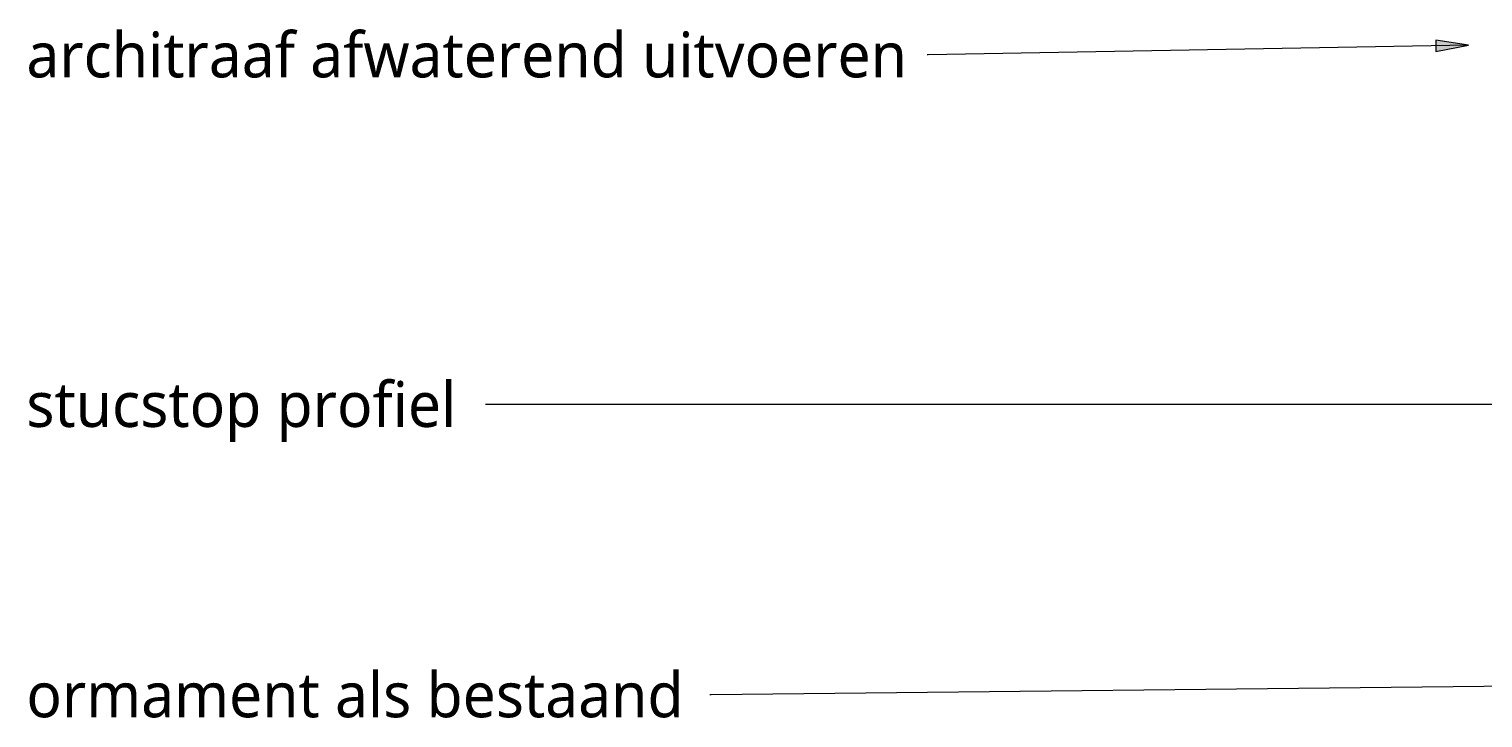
# Model space of a CAD drawing. Header units: millimetres. Extents: x -435 to 27166, y -19117 to 26500.
# Drawn here: x 6955.4 to 7358.2, y -10246.3 to -10055.4 of the extents above; entities that cross this region are included whole.
import ezdxf

# ---------------------------------------------------------------- set-up
doc = ezdxf.new("R2010")
doc.units = ezdxf.units.MM
doc.layers.add('G-ANNO-TEXT', color=231, linetype='Continuous', lineweight=13)
doc.styles.add('Segoe UI_3', font='segoeui.ttf', dxfattribs={"height": 12.5})

msp = doc.modelspace()

# ---------------------------------------------------------------- hatches: boundary and pattern name
at = {"layer": 'G-ANNO-TEXT'}
msp.add_hatch(color=7, dxfattribs=at).paths.add_polyline_path([(7354.21, -10059.94), (7345.18, -10058.51), (7345.23, -10061.68)])

# ---------------------------------------------------------------- linework, layer by layer
at = {"layer": 'G-ANNO-TEXT', "color": 250}
for p, q in [((7354.21, -10059.94), (7204.56, -10062.58)), ((7354.21, -10059.94), (7345.18, -10058.51)), ((7345.18, -10058.51), (7345.23, -10061.68)), ((7345.23, -10061.68), (7354.21, -10059.94)), ((7204.56, -10062.58), (7204.25, -10062.58)), ((7082.21, -10159.45), (7081.88, -10159.45)), ((7382.37, -10159.45), (7082.21, -10159.45)), ((7394.15, -10237.25), (7144.41, -10239.9)), ((7144.41, -10239.9), (7144.06, -10239.9))]:
    msp.add_line(p, q, dxfattribs=at)

# ---------------------------------------------------------------- texts
at = {"layer": 'G-ANNO-TEXT', "color": 7, "char_height": 12.5, "attachment_point": 1, "style": 'Segoe UI_3'}
for s, insert, width in [('architraaf afwaterend uitvoeren', (6954.66, -10056.33), 293.4176), ('stucstop profiel', (6954.66, -10153.2), 145.1054), ('ormament als bestaand', (6954.66, -10233.65), 220.4641)]:
    msp.add_mtext(s, dxfattribs=dict(at, insert=insert, width=width))

doc.saveas('drawing.dxf')
